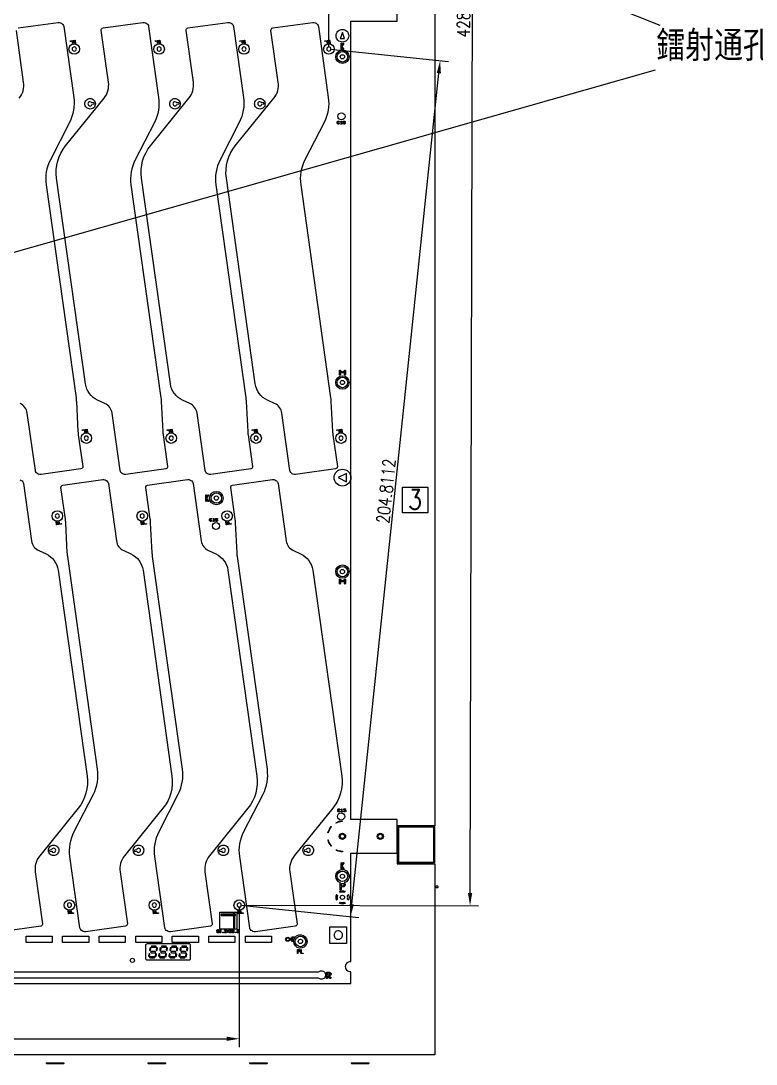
# Model space of a CAD drawing. Header units: millimetres. Extents: x 236 to 1271, y 167 to 899.
# Drawn here: x 578.5 to 753.5, y 329.2 to 577.5 of the extents above; entities that cross this region are included whole.
import ezdxf

# ---------------------------------------------------------------- set-up
doc = ezdxf.new("R2010")
doc.units = ezdxf.units.MM
doc.header["$LTSCALE"] = 23.1
doc.header["$PDMODE"] = 3
doc.header["$PDSIZE"] = 6
doc.layers.get('0').update_dxf_attribs({"linetype": 'CONTINUOUS'})
doc.layers.get('Defpoints').update_dxf_attribs({"linetype": 'CONTINUOUS'})
doc.layers.add('備註', color=1, linetype='CONTINUOUS')
doc.layers.add('尺寸線', color=3, linetype='CONTINUOUS', lineweight=0)
doc.styles.get("Standard").update_dxf_attribs({"font": 'simplex.shx', "width": 0.8})
doc.dimstyles.get("Standard").update_dxf_attribs({"dimtxt": 3, "dimasz": 3, "dimexe": 2, "dimexo": 0.35, "dimtad": 1, "dimdec": 4, "dimzin": 0, "dimdsep": 46, "dimtxsty": 'Standard', "dimcen": 0.09, "dimazin": 0, "dimtp": 0.01, "dimtm": 0.01, "dimtfac": 1, "dimtofl": 0, "dimtmove": 0, "dimatfit": 3, "dimfxl": 0, "dimtolj": 1, "dimtzin": 0, "dimarcsym": 0})

# ---------------------------------------------------------------- blocks, each defined once
blk = doc.blocks.new('*D1')
at = {"layer": 'Defpoints', "color": 0}
for p in [(408.29, 367.1), (630.49, 367.1), (630.49, 335.28)]:
    blk.add_point(p, dxfattribs=at)
at = {"layer": '尺寸線', "color": 0, "lineweight": -2}
for p, q in [((408.29, 366.75), (408.29, 333.28)), ((630.49, 366.75), (630.49, 333.28)), ((411.29, 335.28), (627.49, 335.28))]:
    blk.add_line(p, q, dxfattribs=at)
at = {"layer": '尺寸線', "color": 0}
for points in [[(411.29, 335.78), (411.29, 334.78), (408.29, 335.28)], [(627.49, 334.78), (627.49, 335.78), (630.49, 335.28)]]:
    blk.add_solid(points, dxfattribs=at)
at = {"layer": '尺寸線', "color": 0, "insert": (522.75, 337.41), "char_height": 3, "attachment_point": 5, "rotation": 0}
blk.add_mtext('\\A1;222.2000', dxfattribs=at)
blk = doc.blocks.new('*D2')
at = {"layer": 'Defpoints', "color": 0}
for p in [(651.83, 570.8), (678.31, 568.02), (630.49, 367.1)]:
    blk.add_point(p, dxfattribs=at)
at = {"layer": '尺寸線', "color": 0, "lineweight": -2}
for p, q in [((652.17, 570.76), (680.3, 567.81)), ((657.28, 367.31), (678, 565.04)), ((630.83, 367.06), (658.96, 364.12))]:
    blk.add_line(p, q, dxfattribs=at)
at = {"layer": '尺寸線', "color": 0}
for points in [[(678.5, 564.99), (677.5, 565.09), (678.31, 568.02)], [(656.79, 367.36), (657.78, 367.26), (656.97, 364.32)]]:
    blk.add_solid(points, dxfattribs=at)
at = {"layer": '尺寸線', "color": 0, "insert": (665.45, 465.61), "char_height": 3, "attachment_point": 5, "rotation": 84.0191}
blk.add_mtext('\\A1;204.8112', dxfattribs=at)
blk = doc.blocks.new('*D4')
at = {"layer": 'Defpoints', "color": 0}
for p in [(429.63, 587.46), (429.63, 570.8), (651.83, 570.8)]:
    blk.add_point(p, dxfattribs=at)
at = {"layer": '尺寸線', "color": 0, "lineweight": -2}
for p, q in [((429.63, 571.15), (429.63, 589.46)), ((651.83, 571.15), (651.83, 589.46)), ((648.83, 587.46), (432.63, 587.46))]:
    blk.add_line(p, q, dxfattribs=at)
at = {"layer": '尺寸線', "color": 0}
for points in [[(432.63, 587.96), (432.63, 586.96), (429.63, 587.46)], [(648.83, 586.96), (648.83, 587.96), (651.83, 587.46)]]:
    blk.add_solid(points, dxfattribs=at)
at = {"layer": '尺寸線', "color": 0, "insert": (540.19, 589.59), "char_height": 3, "attachment_point": 5, "rotation": 0}
blk.add_mtext('\\A1;222.2000', dxfattribs=at)
blk = doc.blocks.new('*D5')
at = {"layer": 'Defpoints', "color": 0}
for p in [(631.63, 795.8), (686.58, 795.65), (630.49, 367.1)]:
    blk.add_point(p, dxfattribs=at)
at = {"layer": '尺寸線', "color": 0, "lineweight": -2}
for p, q in [((631.98, 795.79), (688.58, 795.64)), ((685.44, 369.95), (686.57, 792.65)), ((630.84, 367.1), (687.43, 366.95))]:
    blk.add_line(p, q, dxfattribs=at)
at = {"layer": '尺寸線', "color": 0}
for points in [[(687.07, 792.65), (686.07, 792.65), (686.58, 795.65)], [(684.94, 369.95), (685.94, 369.95), (685.43, 366.95)]]:
    blk.add_solid(points, dxfattribs=at)
at = {"layer": '尺寸線', "color": 0, "insert": (683.88, 581.25), "char_height": 3, "attachment_point": 5, "rotation": 89.8475}
blk.add_mtext('\\A1;428.6978', dxfattribs=at)

msp = doc.modelspace()

# ---------------------------------------------------------------- linework, layer by layer
for p, q in [((655.05626, 574.74461), (654.55626, 573.3304)), ((655.55626, 573.3304), (655.05626, 574.74461)), ((654.55626, 573.3304), (655.55626, 573.3304)), ((656.05626, 469.8075), (654.05626, 468.8075)), ((656.05626, 467.8075), (656.05626, 469.8075)), ((654.05626, 468.8075), (656.05626, 467.8075)), ((656.49622, 368.25), (656.22963, 368.51659))]:
    msp.add_line(p, q)
for points in [[(381.05626, 581.2475, -1), (381.05626, 581.6475), (383.05626, 581.6475), (383.05626, 831.4475), (529.85626, 831.4475), (529.85626, 833.4475, -1), (530.25626, 833.4475), (530.25626, 831.4475), (677.05626, 831.4475), (677.05626, 581.6475), (679.05626, 581.6475, -1), (679.05626, 581.2475), (677.05626, 581.2475), (677.05626, 385.9475), (668.10626, 385.9475), (668.10626, 376.9475), (677.05626, 376.9475), (677.05626, 331.4475), (530.25626, 331.4475), (530.25626, 329.4475, -1), (529.85626, 329.4475), (529.85626, 331.4475), (383.05626, 331.4475), (383.05626, 581.2475)], [(587.0342, 540.08964, -0.207998), (589.1655, 547.77447), (598.31274, 559.07073, 0.207969), (599.37802, 562.91254), (597.64566, 575.23893, -0.41437), (598.07106, 575.80376), (607.57505, 577.13945, -0.147928), (608.14724, 577.05065), (608.36776, 576.94433, -0.250656), (608.92401, 576.18276), (611.29967, 559.27906, -0.154616), (610.29458, 553.32304), (605.73552, 544.43569, 0.154617), (604.73043, 538.47967), (611.84987, 487.82217, -0.021814), (611.93341, 486.95424), (612.30816, 479.80515, 0.02121), (612.38833, 478.961), (613.44455, 471.44559, -0.414221), (613.01911, 470.88102), (603.51537, 469.54535, -0.147966), (602.94305, 469.63422), (602.72247, 469.74018, -0.250642), (602.16616, 470.50201), (600.24775, 484.15219, 0.256384), (598.5201, 486.465), (596.7983, 487.24895, -0.256388), (593.91875, 491.10354)], [(607.2342, 540.08964, -0.207998), (609.3655, 547.77447), (618.51274, 559.07073, 0.207969), (619.57802, 562.91254), (617.84566, 575.23893, -0.41437), (618.27106, 575.80376), (627.77505, 577.13945, -0.147928), (628.34724, 577.05065), (628.56776, 576.94433, -0.250656), (629.12401, 576.18276), (631.49967, 559.27906, -0.154616), (630.49458, 553.32304), (625.93552, 544.43569, 0.154617), (624.93043, 538.47967), (632.04987, 487.82217, -0.021814), (632.13341, 486.95424), (632.50816, 479.80515, 0.02121), (632.58833, 478.961), (633.64455, 471.44559, -0.414221), (633.21911, 470.88102), (623.71537, 469.54535, -0.147966), (623.14305, 469.63422), (622.92247, 469.74018, -0.250642), (622.36616, 470.50201), (620.44775, 484.15219, 0.256384), (618.7201, 486.465), (616.9983, 487.24895, -0.256388), (614.11875, 491.10354)], [(627.4342, 540.08964, -0.207998), (629.5655, 547.77447), (638.71274, 559.07073, 0.207969), (639.77802, 562.91254), (638.04566, 575.23893, -0.41437), (638.47106, 575.80376), (647.97505, 577.13945, -0.147928), (648.54724, 577.05065), (648.76776, 576.94433, -0.250656), (649.32401, 576.18276), (651.69967, 559.27906, -0.154616), (650.69458, 553.32304), (646.13552, 544.43569, 0.154617), (645.13043, 538.47967), (652.24987, 487.82217, -0.021814), (652.33341, 486.95424), (652.70816, 479.80515, 0.02121), (652.78833, 478.961), (653.84455, 471.44559, -0.414221), (653.41911, 470.88102), (643.91537, 469.54535, -0.147966), (643.34305, 469.63422), (643.12247, 469.74018, -0.250642), (642.56616, 470.50201), (640.64775, 484.15219, 0.256384), (638.9201, 486.465), (637.1983, 487.24895, -0.256388), (634.31875, 491.10354)], [(653.55626, 573.9475, -0.414215), (655.05626, 575.4475, -0.414215), (656.55626, 573.9475, -0.414215), (655.05626, 572.4475, -0.414215)], [(590.30452, 572.76858), (591.33741, 572.91374, -0.41424), (591.42212, 572.84991), (591.5189, 572.16131, -1), (591.37036, 572.14043), (591.28402, 572.75476), (590.91611, 572.70306), (590.97825, 572.26088, -1), (590.82971, 572.24), (590.76757, 572.68218), (590.32539, 572.62004, -1)], [(590.72663, 570.79566, 0.414217), (591.22663, 570.29566, 0.414217), (591.72663, 570.79566, 0.414217), (591.22663, 571.29566, 0.414217)], [(610.50452, 572.76858), (611.53741, 572.91374, -0.41424), (611.62212, 572.84991), (611.7189, 572.16131, -1), (611.57036, 572.14043), (611.48402, 572.75476), (611.11611, 572.70306), (611.17825, 572.26088, -1), (611.02971, 572.24), (610.96757, 572.68218), (610.52539, 572.62004, -1)], [(610.92663, 570.79566, 0.414217), (611.42663, 570.29566, 0.414217), (611.92663, 570.79566, 0.414217), (611.42663, 571.29566, 0.414217)], [(630.70452, 572.76858), (631.73741, 572.91374, -0.41424), (631.82212, 572.84991), (631.9189, 572.16131, -1), (631.77036, 572.14043), (631.68402, 572.75476), (631.31611, 572.70306), (631.37825, 572.26088, -1), (631.22971, 572.24), (631.16757, 572.68218), (630.72539, 572.62004, -1)], [(631.12663, 570.79566, 0.414217), (631.62663, 570.29566, 0.414217), (632.12663, 570.79566, 0.414217), (631.62663, 571.29566, 0.414217)], [(650.90452, 572.76858), (651.93741, 572.91374, -0.41424), (652.02212, 572.84991), (652.1189, 572.16131, -1), (651.97036, 572.14043), (651.88402, 572.75476), (651.51611, 572.70306), (651.57825, 572.26088, -1), (651.42971, 572.24), (651.36757, 572.68218), (650.92539, 572.62004, -1)], [(651.32663, 570.79566, 0.414217), (651.82663, 570.29566, 0.414217), (652.32663, 570.79566, 0.414217), (651.82663, 571.29566, 0.414217)], [(654.55626, 568.9475, -0.414217), (655.05626, 569.4475, -0.414217), (655.55626, 568.9475, -0.414217), (655.05626, 568.4475, -0.414217)], [(593.74606, 557.76545, -0.414215), (594.99606, 559.01545, -0.414215), (596.24606, 557.76545, -0.414215), (594.99606, 556.51545, -0.414215)], [(613.94606, 557.76545, -0.414215), (615.19606, 559.01545, -0.414215), (616.44606, 557.76545, -0.414215), (615.19606, 556.51545, -0.414215)], [(634.14606, 557.76545, -0.414215), (635.39606, 559.01545, -0.414215), (636.64606, 557.76545, -0.414215), (635.39606, 556.51545, -0.414215)], [(594.49606, 557.76545, 0.414217), (594.99606, 557.26545, 0.366656), (595.48926, 557.68329), (595.95882, 557.74928), (595.91707, 558.04636), (595.44751, 557.98037, 0.289315), (594.99606, 558.26545, 0.414217)], [(614.69606, 557.76545, 0.414217), (615.19606, 557.26545, 0.366656), (615.68926, 557.68329), (616.15882, 557.74928), (616.11707, 558.04636), (615.64751, 557.98037, 0.289315), (615.19606, 558.26545, 0.414217)], [(634.89606, 557.76545, 0.414217), (635.39606, 557.26545, 0.366656), (635.88926, 557.68329), (636.35882, 557.74928), (636.31707, 558.04636), (635.84751, 557.98037, 0.289315), (635.39606, 558.26545, 0.414217)], [(653.83323, 553.08177), (653.83323, 553.47912, -0.200121), (653.84803, 553.51463), (653.94706, 553.61366, -0.200121), (653.98257, 553.62846), (654.18124, 553.62846, -0.200121), (654.21675, 553.61366), (654.31593, 553.51448, -1), (654.24522, 553.44377), (654.16053, 553.52846), (654.00328, 553.52846), (653.93323, 553.45841), (653.93323, 553.10248), (654.00328, 553.03244), (654.16053, 553.03244), (654.24522, 553.11713, -1), (654.31593, 553.04642), (654.21675, 552.94724, -0.200121), (654.18124, 552.93244), (653.98257, 552.93244, -0.200121), (653.94706, 552.94724), (653.84803, 553.04626, -0.200121)], [(653.97551, 554.78338, -0.414215), (654.82551, 555.63338, -0.414215), (655.67551, 554.78338, -0.414215), (654.82551, 553.93338, -0.414215)], [(655.23323, 553.37979), (655.23323, 553.57846, -0.414253), (655.28323, 553.62846), (655.68058, 553.62846, -1), (655.68058, 553.52846), (655.33323, 553.52846), (655.33323, 553.42979), (655.58124, 553.42979, -0.200121), (655.61675, 553.41499), (655.71578, 553.31596, -0.200121), (655.73058, 553.28045), (655.73058, 553.08177, -0.200121), (655.71578, 553.04626), (655.61675, 552.94724, -0.200121), (655.58124, 552.93244), (655.38257, 552.93244, -0.200121), (655.34706, 552.94724), (655.24787, 553.04642, -1), (655.31858, 553.11713), (655.40328, 553.03244), (655.56053, 553.03244), (655.63058, 553.10248), (655.63058, 553.25974), (655.56053, 553.32979), (655.28323, 553.32979, -0.414253)], [(654.55626, 491.4475, -0.414217), (655.05626, 491.9475, -0.414217), (655.55626, 491.4475, -0.414217), (655.05626, 490.9475, -0.414217)], [(593.18781, 480.17935), (594.22071, 480.32451, -0.41424), (594.30541, 480.26068), (594.40219, 479.57208, -1), (594.25365, 479.5512), (594.16731, 480.16553), (593.7994, 480.11383), (593.86155, 479.67165, -1), (593.71301, 479.65077), (593.65086, 480.09295), (593.20868, 480.03081, -1)], [(613.38781, 480.17935), (614.42071, 480.32451, -0.41424), (614.50541, 480.26068), (614.60219, 479.57208, -1), (614.45365, 479.5512), (614.36731, 480.16553), (613.9994, 480.11383), (614.06155, 479.67165, -1), (613.91301, 479.65077), (613.85086, 480.09295), (613.40868, 480.03081, -1)], [(633.58781, 480.17935), (634.62071, 480.32451, -0.41424), (634.70541, 480.26068), (634.80219, 479.57208, -1), (634.65365, 479.5512), (634.56731, 480.16553), (634.1994, 480.11383), (634.26155, 479.67165, -1), (634.11301, 479.65077), (634.05086, 480.09295), (633.60868, 480.03081, -1)], [(653.78781, 480.17935), (654.82071, 480.32451, -0.41424), (654.90541, 480.26068), (655.00219, 479.57208, -1), (654.85365, 479.5512), (654.76731, 480.16553), (654.3994, 480.11383), (654.46155, 479.67165, -1), (654.31301, 479.65077), (654.25086, 480.09295), (653.80868, 480.03081, -1)], [(593.60992, 478.20643, 0.414217), (594.10992, 477.70643, 0.414217), (594.60992, 478.20643, 0.414217), (594.10992, 478.70643, 0.414217)], [(613.80992, 478.20643, 0.414217), (614.30992, 477.70643, 0.414217), (614.80992, 478.20643, 0.414217), (614.30992, 478.70643, 0.414217)], [(634.00992, 478.20643, 0.414217), (634.50992, 477.70643, 0.414217), (635.00992, 478.20643, 0.414217), (634.50992, 478.70643, 0.414217)], [(654.20992, 478.20643, 0.414217), (654.70992, 477.70643, 0.414217), (655.20992, 478.20643, 0.414217), (654.70992, 478.70643, 0.414217)], [(653.05626, 468.8075, -0.414214), (655.05626, 470.8075, -0.414214), (657.05626, 468.8075, -0.414214), (655.05626, 466.8075, -0.414214)], [(588.06797, 466.44941, -0.414221), (588.49341, 467.01399), (597.99714, 468.34965, -0.147966), (598.56947, 468.26078), (598.79005, 468.15482, -0.250642), (599.34636, 467.39299), (601.26477, 453.74281, 0.256384), (602.99242, 451.43), (604.71421, 450.64606, -0.256388), (607.59377, 446.79146), (614.47831, 397.80536, -0.207998), (612.34702, 390.12053), (603.19977, 378.82427, 0.207969), (602.1345, 374.98246), (603.86686, 362.65608, -0.41437), (603.44146, 362.09125), (593.93747, 360.75555, -0.147928), (593.36528, 360.84436), (593.14476, 360.95068, -0.250656), (592.5885, 361.71225), (590.21284, 378.61594, -0.154616), (591.21793, 384.57196), (595.777, 393.45931, 0.154617), (596.78209, 399.41534), (589.66264, 450.07283, -0.021814), (589.57911, 450.94076), (589.20436, 458.08985, 0.02121), (589.12419, 458.934)], [(608.26797, 466.44941, -0.414221), (608.69341, 467.01399), (618.19714, 468.34965, -0.147966), (618.76947, 468.26078), (618.99005, 468.15482, -0.250642), (619.54636, 467.39299), (621.46477, 453.74281, 0.256384), (623.19242, 451.43), (624.91421, 450.64606, -0.256388), (627.79377, 446.79146), (634.67831, 397.80536, -0.207998), (632.54702, 390.12053), (623.39977, 378.82427, 0.207969), (622.3345, 374.98246), (624.06686, 362.65608, -0.41437), (623.64146, 362.09125), (614.13747, 360.75555, -0.147928), (613.56528, 360.84436), (613.34476, 360.95068, -0.250656), (612.7885, 361.71225), (610.41284, 378.61594, -0.154616), (611.41793, 384.57196), (615.977, 393.45931, 0.154617), (616.98209, 399.41534), (609.86264, 450.07283, -0.021814), (609.77911, 450.94076), (609.40436, 458.08985, 0.02121), (609.32419, 458.934)], [(628.46797, 466.44941, -0.414221), (628.89341, 467.01399), (638.39714, 468.34965, -0.147966), (638.96947, 468.26078), (639.19005, 468.15482, -0.250642), (639.74636, 467.39299), (641.66477, 453.74281, 0.256384), (643.39242, 451.43), (645.11421, 450.64606, -0.256388), (647.99377, 446.79146), (654.87831, 397.80536, -0.207998), (652.74702, 390.12053), (643.59977, 378.82427, 0.207969), (642.5345, 374.98246), (644.26686, 362.65608, -0.41437), (643.84146, 362.09125), (634.33747, 360.75555, -0.147928), (633.76528, 360.84436), (633.54476, 360.95068, -0.250656), (632.9885, 361.71225), (630.61284, 378.61594, -0.154616), (631.61793, 384.57196), (636.177, 393.45931, 0.154617), (637.18209, 399.41534), (630.06264, 450.07283, -0.021814), (629.97911, 450.94076), (629.60436, 458.08985, 0.02121), (629.52419, 458.934)], [(624.55626, 463.9475, -0.414217), (625.05626, 464.4475, -0.414217), (625.55626, 463.9475, -0.414217), (625.05626, 463.4475, -0.414217)], [(586.70259, 459.68857, 0.414217), (587.20259, 459.18857, 0.414217), (587.70259, 459.68857, 0.414217), (587.20259, 460.18857, 0.414217)], [(606.90259, 459.68857, 0.414217), (607.40259, 459.18857, 0.414217), (607.90259, 459.68857, 0.414217), (607.40259, 460.18857, 0.414217)], [(627.10259, 459.68857, 0.414217), (627.60259, 459.18857, 0.414217), (628.10259, 459.68857, 0.414217), (627.60259, 460.18857, 0.414217)], [(586.91033, 458.32292, -1), (587.05887, 458.3438), (587.14521, 457.72947), (587.51312, 457.78118), (587.45097, 458.22335, -1), (587.59951, 458.24423), (587.66166, 457.80205), (588.10383, 457.8642, -1), (588.12471, 457.71566), (587.09181, 457.57049, -0.41424), (587.0071, 457.63433)], [(607.11033, 458.32292, -1), (607.25887, 458.3438), (607.34521, 457.72947), (607.71312, 457.78118), (607.65097, 458.22335, -1), (607.79951, 458.24423), (607.86166, 457.80205), (608.30383, 457.8642, -1), (608.32471, 457.71566), (607.29181, 457.57049, -0.41424), (607.2071, 457.63433)], [(623.44381, 458.54012), (623.44381, 458.93747, -0.200121), (623.45861, 458.97298), (623.55764, 459.07201, -0.200121), (623.59315, 459.08681), (623.79182, 459.08681, -0.200121), (623.82733, 459.07201), (623.92652, 458.97283, -1), (623.85581, 458.90212), (623.77111, 458.98681), (623.61386, 458.98681), (623.54381, 458.91676), (623.54381, 458.56083), (623.61386, 458.49079), (623.77111, 458.49079), (623.85581, 458.57548, -1), (623.92652, 458.50477), (623.82733, 458.40559, -0.200121), (623.79182, 458.39079), (623.59315, 458.39079, -0.200121), (623.55764, 458.40559), (623.45861, 458.50461, -0.200121)], [(624.1115, 457.30071, -0.414215), (624.9615, 458.15071, -0.414215), (625.8115, 457.30071, -0.414215), (624.9615, 456.45071, -0.414215)], [(624.84381, 458.83814), (624.84381, 459.03681, -0.414253), (624.89381, 459.08681), (625.29116, 459.08681, -1), (625.29116, 458.98681), (624.94381, 458.98681), (624.94381, 458.88814), (625.19182, 458.88814, -0.200121), (625.22733, 458.87334), (625.32636, 458.77431, -0.200121), (625.34116, 458.7388), (625.34116, 458.54012, -0.200121), (625.32636, 458.50461), (625.22733, 458.40559, -0.200121), (625.19182, 458.39079), (624.99315, 458.39079, -0.200121), (624.95764, 458.40559), (624.85846, 458.50477, -1), (624.92917, 458.57548), (625.01386, 458.49079), (625.17111, 458.49079), (625.24116, 458.56083), (625.24116, 458.71809), (625.17111, 458.78814), (624.89381, 458.78814, -0.414253)], [(627.31033, 458.32292, -1), (627.45887, 458.3438), (627.54521, 457.72947), (627.91312, 457.78118), (627.85097, 458.22335, -1), (627.99951, 458.24423), (628.06166, 457.80205), (628.50383, 457.8642, -1), (628.52471, 457.71566), (627.49181, 457.57049, -0.41424), (627.4071, 457.63433)], [(654.55626, 446.4475, -0.414217), (655.05626, 446.9475, -0.414217), (655.55626, 446.4475, -0.414217), (655.05626, 445.9475, -0.414217)], [(653.95036, 389.41912), (653.95036, 389.81647, -0.200121), (653.96516, 389.85198), (654.06419, 389.95101, -0.200121), (654.0997, 389.96581), (654.29837, 389.96581, -0.200121), (654.33388, 389.95101), (654.43307, 389.85182, -1), (654.36236, 389.78111), (654.27766, 389.86581), (654.12041, 389.86581), (654.05036, 389.79576), (654.05036, 389.43983), (654.12041, 389.36978), (654.27766, 389.36978), (654.36236, 389.45447, -1), (654.43307, 389.38376), (654.33388, 389.28458, -0.200121), (654.29837, 389.26978), (654.0997, 389.26978, -0.200121), (654.06419, 389.28458), (653.96516, 389.38361, -0.200121)], [(655.35036, 389.71713), (655.35036, 389.91581, -0.414253), (655.40036, 389.96581), (655.79771, 389.96581, -1), (655.79771, 389.86581), (655.45036, 389.86581), (655.45036, 389.76713), (655.69837, 389.76713, -0.200121), (655.73388, 389.75233), (655.83291, 389.6533, -0.200121), (655.84771, 389.61779), (655.84771, 389.41912, -0.200121), (655.83291, 389.38361), (655.73388, 389.28458, -0.200121), (655.69837, 389.26978), (655.4997, 389.26978, -0.200121), (655.46419, 389.28458), (655.36501, 389.38376, -1), (655.43572, 389.45447), (655.52041, 389.36978), (655.67766, 389.36978), (655.74771, 389.43983), (655.74771, 389.59708), (655.67766, 389.66713), (655.40036, 389.66713, -0.414253)], [(653.89724, 388.18367, -0.414215), (654.74724, 389.03367, -0.414215), (655.59724, 388.18367, -0.414215), (654.74724, 387.33367, -0.414215)], [(668.28006, 377.20495), (668.28006, 385.69562, -0.058379), (668.28211, 385.7132, -0.35469), (668.35668, 385.7737), (676.85514, 385.7737, -0.288682), (676.92386, 385.73042, -0.120581), (676.93246, 385.69525), (676.93246, 377.19826, -0.401206), (676.85966, 377.12213, -0.037179), (676.84844, 377.1213), (668.35589, 377.1213, -0.443219)], [(585.06646, 380.12955, -0.414215), (586.31646, 381.37955, -0.414215), (587.56646, 380.12955, -0.414215), (586.31646, 378.87955, -0.414215)], [(585.3537, 380.14572), (585.39545, 379.84864), (585.86501, 379.91463, 0.289315), (586.31646, 379.62955, 0.414217), (586.81646, 380.12955, 0.414217), (586.31646, 380.62955, 0.366656), (585.82325, 380.21171)], [(605.26646, 380.12955, -0.414215), (606.51646, 381.37955, -0.414215), (607.76646, 380.12955, -0.414215), (606.51646, 378.87955, -0.414215)], [(605.5537, 380.14572), (605.59545, 379.84864), (606.06501, 379.91463, 0.289315), (606.51646, 379.62955, 0.414217), (607.01646, 380.12955, 0.414217), (606.51646, 380.62955, 0.366656), (606.02325, 380.21171)], [(625.46646, 380.12955, -0.414215), (626.71646, 381.37955, -0.414215), (627.96646, 380.12955, -0.414215), (626.71646, 378.87955, -0.414215)], [(625.7537, 380.14572), (625.79545, 379.84864), (626.26501, 379.91463, 0.289315), (626.71646, 379.62955, 0.414217), (627.21646, 380.12955, 0.414217), (626.71646, 380.62955, 0.366656), (626.22325, 380.21171)], [(645.66646, 380.12955, -0.414215), (646.91646, 381.37955, -0.414215), (648.16646, 380.12955, -0.414215), (646.91646, 378.87955, -0.414215)], [(645.9537, 380.14572), (645.99545, 379.84864), (646.46501, 379.91463, 0.289315), (646.91646, 379.62955, 0.414217), (647.41646, 380.12955, 0.414217), (646.91646, 380.62955, 0.366656), (646.42325, 380.21171)], [(653.45626, 373.9475, -2.041138), (655.4543, 372.3978, -0.065988), (655.47728, 372.37439), (655.66489, 372.12593, -0.163746), (655.69031, 372.05037), (655.69031, 371.79891, -0.163734), (655.66489, 371.72336), (655.47728, 371.4749, -0.23584), (655.37735, 371.42499), (654.75051, 371.42499), (654.75051, 370.80069, -1), (654.50051, 370.80069), (654.50051, 371.54999), (654.50051, 372.29929, -0.323918), (654.58645, 372.41803, -0.329387)], [(654.55626, 373.9475, -0.414217), (655.05626, 374.4475, -0.414217), (655.55626, 373.9475, -0.414217), (655.05626, 373.4475, -0.414217)], [(677.30626, 371.4475, -0.414222), (677.55626, 371.6975, -0.414222), (677.80626, 371.4475, -0.414222), (677.55626, 371.1975, -0.414222)], [(589.58589, 367.09934, 0.414217), (590.08589, 366.59934, 0.414217), (590.58589, 367.09934, 0.414217), (590.08589, 367.59934, 0.414217)], [(609.78589, 367.09934, 0.414217), (610.28589, 366.59934, 0.414217), (610.78589, 367.09934, 0.414217), (610.28589, 367.59934, 0.414217)], [(629.98589, 367.09934, 0.414217), (630.48589, 366.59934, 0.414217), (630.98589, 367.09934, 0.414217), (630.48589, 367.59934, 0.414217)], [(654.55626, 368.9475, -0.414217), (655.05626, 369.4475, -0.414217), (655.55626, 368.9475, -0.414217), (655.05626, 368.4475, -0.414217)], [(589.79362, 365.73369, -1), (589.94216, 365.75457), (590.0285, 365.14024), (590.39641, 365.19195), (590.33426, 365.63412, -1), (590.4828, 365.655), (590.54495, 365.21282), (590.98713, 365.27497, -1), (591.008, 365.12643), (589.9751, 364.98126, -0.41424), (589.8904, 365.0451)], [(609.99362, 365.73369, -1), (610.14216, 365.75457), (610.2285, 365.14024), (610.59641, 365.19195), (610.53426, 365.63412, -1), (610.6828, 365.655), (610.74495, 365.21282), (611.18713, 365.27497, -1), (611.208, 365.12643), (610.1751, 364.98126, -0.41424), (610.0904, 365.0451)], [(626.20124, 364.61333), (629.11894, 364.61333), (629.11894, 361.69563, 1), (629.20014, 361.69563), (629.20014, 364.61333), (629.23874, 364.61333), (629.23874, 361.69563, 1), (629.31994, 361.69563), (629.31994, 364.61333), (629.35854, 364.61333), (629.35854, 361.69563, 1), (629.43974, 361.69563), (629.43974, 364.61333), (629.59984, 364.61333, 1), (629.59984, 364.69453), (629.43974, 364.69453), (629.43974, 364.73313), (629.59984, 364.73313, 1), (629.59984, 364.81433), (629.43974, 364.81433), (629.43974, 364.85293), (629.59984, 364.85293, 1), (629.59984, 364.93413), (629.43974, 364.93413), (629.43974, 365.09423, 1), (629.35854, 365.09423), (629.35854, 364.93413), (629.31994, 364.93413), (629.31994, 365.09423, 1), (629.23874, 365.09423), (629.23874, 364.93413), (629.20014, 364.93413), (629.20014, 365.09423, 1), (629.11894, 365.09423), (629.11894, 364.93413), (626.20124, 364.93413, 1), (626.20124, 364.85293), (629.11894, 364.85293), (629.11894, 364.81433), (626.20124, 364.81433, 1), (626.20124, 364.73313), (629.11894, 364.73313), (629.11894, 364.69453), (626.20124, 364.69453, 1)], [(630.19362, 365.73369, -1), (630.34216, 365.75457), (630.4285, 365.14024), (630.79641, 365.19195), (630.73426, 365.63412, -1), (630.8828, 365.655), (630.94495, 365.21282), (631.38713, 365.27497, -1), (631.408, 365.12643), (630.3751, 364.98126, -0.41424), (630.2904, 365.0451)], [(625.19874, 360.62611), (625.19874, 360.73869, -0.156474), (625.20993, 360.77358), (625.26477, 360.85128), (625.20993, 360.92897, -0.156461), (625.19874, 360.96386), (625.19874, 361.07644, -0.156474), (625.20993, 361.11133), (625.28899, 361.22334, -0.245285), (625.33821, 361.24902), (625.49715, 361.24902, -0.245298), (625.54637, 361.22334), (625.62543, 361.11133, -0.156461), (625.63662, 361.07644), (625.63662, 360.96386, -0.156474), (625.62543, 360.92897), (625.57059, 360.85128), (625.62543, 360.77358, -0.156461), (625.63662, 360.73869), (625.63662, 360.62611, -0.156474), (625.62543, 360.59122), (625.54637, 360.47922, -0.245285), (625.49715, 360.45353), (625.33821, 360.45353, -0.245298), (625.28899, 360.47922), (625.20993, 360.59122, -0.156461)], [(627.60972, 360.66071), (627.9276, 361.11104, -1), (628.02564, 361.04184), (627.70776, 360.59151, -1)], [(628.20972, 360.59151, -1), (628.30776, 360.66071), (628.3693, 360.57353), (628.46606, 360.57353), (628.51662, 360.64515), (628.51662, 360.71965), (628.46606, 360.79128), (628.41768, 360.79128, -1), (628.41768, 360.91128), (628.46606, 360.91128), (628.51662, 360.9829), (628.51662, 361.12902), (628.25874, 361.12902, -1), (628.25874, 361.24902), (628.57662, 361.24902, -0.414245), (628.63662, 361.18902), (628.63662, 360.96386, -0.156474), (628.62543, 360.92897), (628.57059, 360.85128), (628.62543, 360.77358, -0.156461), (628.63662, 360.73869), (628.63662, 360.62611, -0.156474), (628.62543, 360.59122), (628.54637, 360.47922, -0.245285), (628.49715, 360.45353), (628.33821, 360.45353, -0.245298), (628.28899, 360.47922)], [(628.79874, 360.62611), (628.79874, 360.73869, -0.156474), (628.80993, 360.77358), (628.86477, 360.85128), (628.80993, 360.92897, -0.156461), (628.79874, 360.96386), (628.79874, 361.07644, -0.156474), (628.80993, 361.11133), (628.88899, 361.22334, -0.245285), (628.93821, 361.24902), (629.09715, 361.24902, -0.245298), (629.14637, 361.22334), (629.22543, 361.11133, -0.156461), (629.23662, 361.07644), (629.23662, 360.96386, -0.156474), (629.22543, 360.92897), (629.17059, 360.85128), (629.22543, 360.77358, -0.156461), (629.23662, 360.73869), (629.23662, 360.62611, -0.156474), (629.22543, 360.59122), (629.14637, 360.47922, -0.245285), (629.09715, 360.45353), (628.93821, 360.45353, -0.245298), (628.88899, 360.47922), (628.80993, 360.59122, -0.156461)], [(629.99874, 360.62611), (629.99874, 360.85128), (629.99874, 360.96386, -0.156474), (630.00993, 360.99875), (630.16846, 361.22334, -0.245285), (630.21768, 361.24902), (630.37662, 361.24902, -1), (630.37662, 361.12902), (630.24877, 361.12902), (630.11874, 360.94482), (630.11874, 360.91128), (630.29715, 360.91128, -0.245298), (630.34637, 360.88559), (630.42543, 360.77358, -0.156461), (630.43662, 360.73869), (630.43662, 360.62611, -0.156474), (630.42543, 360.59122), (630.34637, 360.47922, -0.245285), (630.29715, 360.45353), (630.13821, 360.45353, -0.245298), (630.08899, 360.47922), (630.00993, 360.59122, -0.156461)], [(642.83067, 358.73219), (642.83067, 358.96707), (642.83067, 359.20195, -0.190123), (642.85476, 359.26345), (643.0733, 359.49855, -0.209079), (643.13944, 359.52727), (643.57608, 359.52727, -0.209079), (643.64222, 359.49855), (643.75449, 359.37777, -6.139341), (643.45677, 358.40687), (643.13944, 358.40687, -0.209079), (643.0733, 358.4356), (642.85476, 358.67069, -0.190123)], [(653.05626, 359.9475, 0.414216), (654.05626, 358.9475, 0.414216), (655.05626, 359.9475, 0.414216), (654.05626, 360.9475, 0.414216)], [(608.25895, 354.40075), (608.25895, 357.57245, -0.414218), (608.62742, 357.94092), (618.54083, 357.94092, -0.41422), (618.85357, 357.62818), (618.85357, 354.3054, -0.414219), (618.50225, 353.95408), (608.70562, 353.95408, -0.414218)], [(643.01067, 359.05707), (643.53709, 359.05707), (643.61357, 359.13935, -0.014239), (643.65521, 359.2202), (643.53708, 359.34727), (643.17843, 359.34727), (643.01067, 359.1668)], [(643.01067, 358.76734), (643.17843, 358.58687), (643.46234, 358.58687, -0.046191), (643.515, 358.87707), (643.01067, 358.87707)], [(644.55626, 358.4475, -0.414217), (645.05626, 358.9475, -0.414217), (645.55626, 358.4475, -0.414217), (645.05626, 357.9475, -0.414217)], [(608.90385, 355.01643, 1), (609.15465, 354.97624), (609.21815, 355.37248, 1), (608.96735, 355.41267)], [(609.15027, 356.42893, 1), (609.40099, 356.38823), (609.46449, 356.77939, 1), (609.21377, 356.82009)], [(609.53217, 355.7685), (610.46943, 355.7685, 1), (610.46943, 356.0225), (609.53217, 356.0225, 1)], [(609.68711, 357.0639), (610.62437, 357.0639, 1), (610.62437, 357.3179), (609.68711, 357.3179, 1)], [(610.46836, 355.01565, 1), (610.71941, 354.97703), (610.78037, 355.37327, 1), (610.52932, 355.41189)], [(610.71478, 356.42305, 1), (610.96575, 356.38394), (611.02671, 356.7751, 1), (610.77574, 356.81421)], [(611.31685, 355.01643, 1), (611.56765, 354.97624), (611.63115, 355.37248, 1), (611.38035, 355.41267)], [(611.56327, 356.42893, 1), (611.81399, 356.38823), (611.87749, 356.77939, 1), (611.62677, 356.82009)], [(611.94517, 355.7685), (612.88243, 355.7685, 1), (612.88243, 356.0225), (611.94517, 356.0225, 1)], [(612.10011, 357.0639), (613.03737, 357.0639, 1), (613.03737, 357.3179), (612.10011, 357.3179, 1)], [(612.88136, 355.01565, 1), (613.13241, 354.97703), (613.19337, 355.37327, 1), (612.94232, 355.41189)], [(613.12778, 356.42305, 1), (613.37875, 356.38394), (613.43971, 356.7751, 1), (613.18874, 356.81421)], [(613.72985, 355.01643, 1), (613.98065, 354.97624), (614.04415, 355.37248, 1), (613.79335, 355.41267)], [(613.97627, 356.42893, 1), (614.22699, 356.38823), (614.29049, 356.77939, 1), (614.03977, 356.82009)], [(614.35817, 355.7685), (615.29543, 355.7685, 1), (615.29543, 356.0225), (614.35817, 356.0225, 1)], [(614.51311, 357.0639), (615.45037, 357.0639, 1), (615.45037, 357.3179), (614.51311, 357.3179, 1)], [(615.29436, 355.01565, 1), (615.54541, 354.97703), (615.60637, 355.37327, 1), (615.35532, 355.41189)], [(615.54078, 356.42305, 1), (615.79175, 356.38394), (615.85271, 356.7751, 1), (615.60174, 356.81421)], [(616.15047, 355.01643, 1), (616.40127, 354.97624), (616.46477, 355.37248, 1), (616.21397, 355.41267)], [(616.39435, 356.42893, 1), (616.64507, 356.38823), (616.70857, 356.77939, 1), (616.45785, 356.82009)], [(616.77625, 355.7685), (617.71097, 355.7685, 1), (617.71097, 356.0225), (616.77625, 356.0225, 1)], [(616.93119, 357.0639), (617.86845, 357.0639, 1), (617.86845, 357.3179), (616.93119, 357.3179, 1)], [(617.71244, 355.01565, 1), (617.96349, 354.97703), (618.02445, 355.37327, 1), (617.7734, 355.41189)], [(617.95899, 356.42385, 1), (618.20971, 356.38315), (618.27321, 356.77431, 1), (618.02249, 356.81501)], [(644.32933, 355.60962), (644.32933, 356.03677), (644.32933, 356.46392, -0.414239), (644.39933, 356.53392), (644.72681, 356.53392, -0.234442), (644.78268, 356.50654), (644.89195, 356.36416, -0.166397), (644.90641, 356.32121), (644.90641, 356.17949, -0.166398), (644.89195, 356.13654), (644.78268, 355.99415, -0.234442), (644.72681, 355.96677), (644.46933, 355.96677), (644.46933, 355.60962, -1)], [(645.12933, 355.60962), (645.12933, 356.46392, -1), (645.26933, 356.46392), (645.26933, 355.67962), (645.63641, 355.67962, -1), (645.63641, 355.53962), (645.19933, 355.53962, -0.414239)], [(604.55626, 353.9475, -0.414217), (605.05626, 354.4475, -0.414217), (605.55626, 353.9475, -0.414217), (605.05626, 353.4475, -0.414217)], [(609.30865, 354.53406), (610.24845, 354.53406, 1), (610.24845, 354.78806), (609.30865, 354.78806, 1)], [(611.72165, 354.53406), (612.66145, 354.53406, 1), (612.66145, 354.78806), (611.72165, 354.78806, 1)], [(614.13465, 354.53406), (615.07445, 354.53406, 1), (615.07445, 354.78806), (614.13465, 354.78806, 1)], [(616.55273, 354.53406), (617.49253, 354.53406, 1), (617.49253, 354.78806), (616.55273, 354.78806, 1)], [(529.30626, 349.6975), (529.30626, 351.1975), (649.39482, 351.1975, -0.182679), (650.05626, 351.4475, -0.414216), (651.05626, 350.4475, -0.414216), (650.05626, 349.4475, -0.182679), (649.39482, 349.6975)], [(584.65625, 329.3475, -1), (584.65625, 329.5475), (588.65624, 329.5475, -1), (588.65624, 329.3475)], [(608.85625, 329.3475, -1), (608.85625, 329.5475), (612.85624, 329.5475, -1), (612.85624, 329.3475)], [(633.05625, 329.3475, -1), (633.05625, 329.5475), (637.05625, 329.5475, -1), (637.05625, 329.3475)], [(657.25626, 329.3475, -1), (657.25626, 329.5475), (661.25625, 329.5475, -1), (661.25625, 329.3475)]]:
    msp.add_lwpolyline(points, format="xyb", close=True)
for points in [[(392.05626, 357.4475), (403.05626, 357.4475), (403.05626, 353.6975, -0.414215), (404.30626, 352.4475, -0.414215), (403.05626, 351.1975), (403.05626, 348.4475), (657.05626, 348.4475), (657.05626, 351.1975, -0.414215), (655.80626, 352.4475, -0.414215), (657.05626, 353.6975), (657.05626, 379.4475), (668.05626, 379.4475), (668.05626, 387.4475), (657.05626, 387.4475), (657.05626, 468.8075), (657.05626, 577.4475), (668.05626, 577.4475), (668.05626, 585.4475)], [(577.87106, 575.80376), (587.37505, 577.13945, -0.147928), (587.94724, 577.05065), (588.16776, 576.94433, -0.250656), (588.72401, 576.18276), (591.09967, 559.27906, -0.154616), (590.09458, 553.32304), (585.53552, 544.43569, 0.154617), (584.53043, 538.47967), (591.64987, 487.82217, -0.021814), (591.73341, 486.95424), (592.10816, 479.80515, 0.02121), (592.18833, 478.961), (593.24455, 471.44559, -0.414221), (592.81911, 470.88102), (583.31537, 469.54535, -0.147966), (582.74305, 469.63422), (582.52247, 469.74018, -0.250642), (581.96616, 470.50201), (580.04775, 484.15219, 0.256384), (578.3201, 486.465)], [(578.11274, 559.07073, 0.207969), (579.17802, 562.91254), (577.44566, 575.23893, -0.41437)], [(654.73085, 570.68139), (654.73085, 572.12178, -1), (654.88085, 572.12178), (654.88085, 571.64244)], [(654.88085, 571.16073), (654.88085, 570.68139, -1), (654.73085, 570.68139)], [(654.88085, 571.64244), (655.2408, 572.16436, -1), (655.36428, 572.0792), (654.89695, 571.40158), (655.36428, 570.72397, -1), (655.2408, 570.63881), (654.88085, 571.16073)], [(654.64721, 553.51448), (654.74639, 553.61366, -0.669786), (654.8319, 553.57846), (654.8319, 553.03244), (654.88124, 553.03244, -1), (654.88124, 552.93244), (654.7819, 552.93244)], [(654.7319, 553.45775), (654.71792, 553.44377, -1), (654.64721, 553.51448)], [(654.7819, 552.93244), (654.68257, 552.93244, -1), (654.68257, 553.03244), (654.7319, 553.03244), (654.7319, 553.45775)], [(654.36263, 493.31012), (654.36263, 494.3035, -0.63678), (654.52684, 494.38016), (655.05866, 493.93698), (655.59047, 494.38016, -0.63678), (655.75468, 494.3035), (655.75468, 493.31012, -1), (655.55468, 493.31012), (655.55468, 494.09)], [(654.56263, 494.09), (654.56263, 493.31012, -1), (654.36263, 493.31012)], [(655.55468, 494.09), (655.12267, 493.72999, -0.362064), (654.99464, 493.72999), (654.56263, 494.09)], [(578.36947, 468.26078), (578.59005, 468.15482, -0.250642), (579.14636, 467.39299), (581.06477, 453.74281, 0.256384), (582.79242, 451.43), (584.51421, 450.64606, -0.256388), (587.39377, 446.79146), (594.27831, 397.80536, -0.207998), (592.14702, 390.12053), (582.99977, 378.82427, 0.207969), (581.9345, 374.98246), (583.66686, 362.65608, -0.41437), (583.24146, 362.09125), (573.73747, 360.75555, -0.147928)], [(622.54224, 463.22202), (622.54224, 464.66242, -1), (622.69224, 464.66242), (622.69224, 464.18307)], [(622.69224, 464.18307), (623.05219, 464.705, -1), (623.17567, 464.61984), (622.70834, 463.94222), (623.17567, 463.2646, -1), (623.05219, 463.17944), (622.69224, 463.70137)], [(622.69224, 463.70137), (622.69224, 463.22202, -1), (622.54224, 463.22202)], [(624.34249, 458.9161), (624.3285, 458.90212, -1), (624.25779, 458.97283)], [(624.39249, 458.39079), (624.29315, 458.39079, -1), (624.29315, 458.49079), (624.34249, 458.49079), (624.34249, 458.9161)], [(624.25779, 458.97283), (624.35698, 459.07201, -0.669786), (624.44249, 459.03681), (624.44249, 458.49079), (624.49182, 458.49079, -1), (624.49182, 458.39079), (624.39249, 458.39079)], [(654.36263, 443.5915), (654.36263, 444.58488, -0.63678), (654.52684, 444.66154), (655.05866, 444.21836), (655.59047, 444.66154, -0.63678), (655.75468, 444.58488), (655.75468, 443.5915, -1), (655.55468, 443.5915), (655.55468, 444.37137)], [(654.56263, 444.37137), (654.56263, 443.5915, -1), (654.36263, 443.5915)], [(655.55468, 444.37137), (655.12267, 444.01136, -0.362064), (654.99464, 444.01136), (654.56263, 444.37137)], [(654.84904, 389.7951), (654.83505, 389.78111, -1), (654.76434, 389.85182)], [(654.89904, 389.26978), (654.7997, 389.26978, -1), (654.7997, 389.36978), (654.84904, 389.36978), (654.84904, 389.7951)], [(654.76434, 389.85182), (654.86353, 389.95101, -0.669786), (654.94904, 389.91581), (654.94904, 389.36978), (654.99837, 389.36978, -1), (654.99837, 389.26978), (654.89904, 389.26978)], [(652.30897, 385.77396, -1), (652.38529, 385.70934, 0.110712), (651.67534, 384.35269, -1), (651.57874, 384.37856)], [(654.9669, 387.04639, -1), (654.96938, 386.94642, 0.104159), (653.5656, 386.61419, -1), (653.52301, 386.70467)], [(651.55821, 382.59684, -1), (651.65538, 382.62047, 0.113199), (652.3556, 381.22118, -1), (652.27844, 381.15757)], [(653.59189, 380.15879, -1), (653.63256, 380.25015, 0.107328), (655.08689, 379.94763, -1), (655.08777, 379.84764)], [(654.73085, 375.68139), (654.73085, 377.12178, -1), (654.88085, 377.12178), (654.88085, 376.64244)], [(654.88085, 376.16073), (654.88085, 375.68139, -1), (654.73085, 375.68139)], [(654.88085, 376.64244), (655.2408, 377.16436, -1), (655.36428, 377.0792), (654.89695, 376.40158), (655.36428, 375.72397, -1), (655.2408, 375.63881), (654.88085, 376.16073)], [(654.35876, 370.38746, -0.113254), (655.05626, 370.5475, -0.113254), (655.75376, 370.38746)], [(655.75376, 370.38746), (655.48717, 370.12088, 0.088223), (655.05626, 370.1975, 0.088221), (654.62534, 370.12088), (654.35876, 370.38746)], [(653.6163, 369.645), (653.88288, 369.37842, 0.088223), (653.80626, 368.9475, 0.088221), (653.88288, 368.51659), (653.6163, 368.25)], [(654.35876, 367.50754), (654.62534, 367.77413, 0.088223), (655.05626, 367.6975, 0.088221), (655.48717, 367.77413), (655.75376, 367.50754)], [(655.75376, 367.50754, -0.113255), (655.05626, 367.3475, -0.113253), (654.35876, 367.50754)], [(656.22963, 368.51659, 0.088223), (656.30626, 368.9475, 0.088221), (656.22963, 369.37842), (656.49622, 369.645)], [(656.49622, 369.645, -0.113254), (656.65626, 368.9475, -0.113254), (656.49622, 368.25)], [(626.01768, 360.45353), (625.93821, 360.45353, -1), (625.93821, 360.57353), (625.95768, 360.57353), (625.95768, 361.01969, -0.727583), (625.88919, 361.11104)], [(625.88919, 361.11104), (625.96846, 361.22334, -0.734049), (626.07768, 361.18902), (626.07768, 360.57353), (626.09715, 360.57353, -1), (626.09715, 360.45353), (626.01768, 360.45353)], [(627.00445, 360.53908), (627.16339, 360.87682, -0.291832), (627.21796, 360.91128), (627.26606, 360.91128), (627.31662, 360.9829), (627.31662, 361.0574), (627.26606, 361.12902), (627.1693, 361.12902), (627.10776, 361.04184, -1), (627.00972, 361.11104), (627.08899, 361.22334, -0.245285), (627.13821, 361.24902), (627.29715, 361.24902, -0.245298), (627.34637, 361.22334), (627.42543, 361.11133, -0.156461), (627.43662, 361.07644), (627.43662, 360.96386, -0.156474), (627.42543, 360.92897), (627.34637, 360.81696, -0.245285), (627.29715, 360.79128), (627.25576, 360.79128), (627.15329, 360.57353)], [(627.15329, 360.57353), (627.37662, 360.57353, -1), (627.37662, 360.45353), (627.05902, 360.45353, -0.551305), (627.00445, 360.53908)], [(651.26244, 349.74457), (651.26244, 350.36543), (651.26244, 350.98629, -0.414226), (651.38744, 351.11129), (652.0083, 351.11129, -0.200077), (652.09708, 351.07429), (652.30326, 350.86811, -0.200077), (652.34026, 350.77934), (652.34026, 350.57238, -0.200077), (652.30326, 350.48361), (652.09708, 350.27743, -0.200077), (652.0083, 350.24043), (651.89617, 350.24043)], [(651.89617, 350.24043), (652.30364, 349.83296, -1), (652.12687, 349.65618), (651.54262, 350.24043), (651.51244, 350.24043), (651.51244, 349.74457, -1), (651.26244, 349.74457)]]:
    msp.add_lwpolyline(points, format="xyb")
for points in [[(668.43246, 377.2737), (676.78006, 377.2737), (676.78006, 385.6213), (668.43246, 385.6213)], [(654.75051, 371.67499), (655.31511, 371.67499), (655.44031, 371.84081), (655.44031, 372.00848), (655.31511, 372.17429), (654.75051, 372.17429)], [(625.89874, 361.39353), (625.89874, 365.39353), (629.89874, 365.39353), (629.89874, 361.39353)], [(629.20014, 364.81433), (629.20014, 364.85293), (629.23874, 364.85293), (629.23874, 364.81433)], [(629.20014, 364.69453), (629.20014, 364.73313), (629.23874, 364.73313), (629.23874, 364.69453)], [(629.31994, 364.81433), (629.31994, 364.85293), (629.35854, 364.85293), (629.35854, 364.81433)], [(629.31994, 364.69453), (629.31994, 364.73313), (629.35854, 364.73313), (629.35854, 364.69453)], [(625.31874, 360.9829), (625.3693, 360.91128), (625.46606, 360.91128), (625.51662, 360.9829), (625.51662, 361.0574), (625.46606, 361.12902), (625.3693, 361.12902), (625.31874, 361.0574)], [(625.31874, 360.64515), (625.3693, 360.57353), (625.46606, 360.57353), (625.51662, 360.64515), (625.51662, 360.71965), (625.46606, 360.79128), (625.3693, 360.79128), (625.31874, 360.71965)], [(628.91874, 360.9829), (628.9693, 360.91128), (629.06606, 360.91128), (629.11662, 360.9829), (629.11662, 361.0574), (629.06606, 361.12902), (628.9693, 361.12902), (628.91874, 361.0574)], [(628.91874, 360.64515), (628.9693, 360.57353), (629.06606, 360.57353), (629.11662, 360.64515), (629.11662, 360.71965), (629.06606, 360.79128), (628.9693, 360.79128), (628.91874, 360.71965)], [(630.11874, 360.64515), (630.1693, 360.57353), (630.26606, 360.57353), (630.31662, 360.64515), (630.31662, 360.71965), (630.26606, 360.79128), (630.11874, 360.79128)], [(652.05626, 357.9475), (652.05626, 361.9475), (656.05626, 361.9475), (656.05626, 357.9475)], [(579.76907, 358.1975), (579.76907, 359.6975), (585.96907, 359.6975), (585.96907, 358.1975)], [(588.46907, 358.1975), (588.46907, 359.6975), (594.66907, 359.6975), (594.66907, 358.1975)], [(597.16907, 358.1975), (597.16907, 359.6975), (603.36907, 359.6975), (603.36907, 358.1975)], [(605.86907, 358.1975), (605.86907, 359.6975), (612.06907, 359.6975), (612.06907, 358.1975)], [(614.56907, 358.1975), (614.56907, 359.6975), (620.76907, 359.6975), (620.76907, 358.1975)], [(623.26907, 358.1975), (623.26907, 359.6975), (629.46907, 359.6975), (629.46907, 358.1975)], [(631.96907, 358.1975), (631.96907, 359.6975), (638.16907, 359.6975), (638.16907, 358.1975)], [(644.46933, 356.10677), (644.69263, 356.10677), (644.76641, 356.20292), (644.76641, 356.29777), (644.69263, 356.39392), (644.46933, 356.39392)], [(651.51244, 350.49043), (651.95653, 350.49043), (652.09026, 350.62416), (652.09026, 350.72756), (651.95653, 350.86129), (651.51244, 350.86129)]]:
    msp.add_lwpolyline(points, close=True)
for centre, radius in [((591.22663, 570.79566), 1.25), ((611.42663, 570.79566), 1.25), ((631.62663, 570.79566), 1.25), ((651.82663, 570.79566), 1.25), ((655.05626, 568.9475), 1.6), ((655.05626, 568.9475), 1.25), ((655.05626, 491.4475), 1.6), ((655.05626, 491.4475), 1.25), ((594.10992, 478.20643), 1.25), ((614.30992, 478.20643), 1.25), ((634.50992, 478.20643), 1.25), ((654.70992, 478.20643), 1.25), ((625.05626, 463.9475), 1.6), ((625.05626, 463.9475), 1.25), ((587.20259, 459.68857), 1.25), ((607.40259, 459.68857), 1.25), ((627.60259, 459.68857), 1.25), ((655.05626, 446.4475), 1.6), ((655.05626, 446.4475), 1.25), ((655.05626, 383.4475), 0.75), ((655.05626, 383.4475), 0.5), ((664.05626, 383.4475), 0.75), ((664.05626, 383.4475), 0.5), ((655.05626, 373.9475), 1.25), ((590.08589, 367.09934), 1.25), ((610.28589, 367.09934), 1.25), ((630.48589, 367.09934), 1.25), ((626.65742, 360.56982), 0.06), ((629.65742, 360.56982), 0.06), ((642.05626, 358.9475), 0.5), ((642.05626, 358.9475), 0.35), ((645.05626, 358.4475), 1.25)]:
    msp.add_circle(centre, radius)
for centre, radius, start, end in [((655.05626, 383.44749), 3.60001, 139.741296, 165.011318), ((655.05626, 383.44749), 3.6, 91.422364, 115.207802), ((655.05626, 383.44749), 3.6, 193.667799, 219.500752), ((655.05627, 383.4475), 3.6, 245.997808, 270.501385), ((655.05626, 368.9475), 1.6, 154.154989, 180.000042), ((655.05626, 368.9475), 1.6, 179.999958, 205.845011)]:
    msp.add_arc(centre, radius, start, end)
at = {"layer": '備註'}
for p, q in [((415.72368, 702.39197), (730.62075, 576.46512)), ((413.86969, 476.16773), (729.55632, 565.82084))]:
    msp.add_line(p, q, dxfattribs=at)
at = {"layer": '備註', "linetype": 'Continuous'}
msp.add_lwpolyline([(669.36042, 466.51805), (675.37738, 466.51805), (675.37738, 460.43031), (669.36042, 460.43031)], close=True, dxfattribs=at)

# ---------------------------------------------------------------- texts
at = {"layer": '備註', "linetype": 'Continuous', "attachment_point": 1}
for s, insert, char_height, width in [('{\\fSimSun|b0|i0|c134|p2;\\M+5E844\\M+5C9E4\\M+5CDA8\\M+5BFD7\\M+5B6FE\\M+5BE53\\M+5B461}', (729.75441, 574.96062), 6.3, 79.0677174), ('3', (670.71393, 466.01931), 4.8, 2.0958879)]:
    msp.add_mtext(s, dxfattribs=dict(at, insert=insert, char_height=char_height, width=width))

# ---------------------------------------------------------------- dimensions: what is measured, and where the dimension line sits
at = {"layer": '尺寸線'}
for base, p1, p2, angle, picture, middle in [((686.57505, 795.64945), (630.48588, 367.09934), (631.62663, 795.79566), 89.8475384, '*D5', (686.00454, 581.2475)), ((429.62663, 587.46349), (651.82664, 570.79567), (429.62663, 570.79566), 180.0000013, '*D4', (540.19014, 587.46349)), ((678.31194, 568.02087), (630.48588, 367.09934), (651.82664, 570.79567), 84.019084, '*D2', (667.55914, 465.38598)), ((630.48588, 335.28439), (408.28588, 367.09934), (630.48588, 367.09934), 0.0000015, '*D1', (522.74989, 335.28438))]:
    dim = msp.add_linear_dim(base=base, p1=p1, p2=p2, angle=angle, dimstyle='Standard', dxfattribs=at)
    dim.commit()
    dim.dimension.update_dxf_attribs({"geometry": picture, "text_midpoint": middle, "dimtype": 161})

doc.saveas('drawing.dxf')
